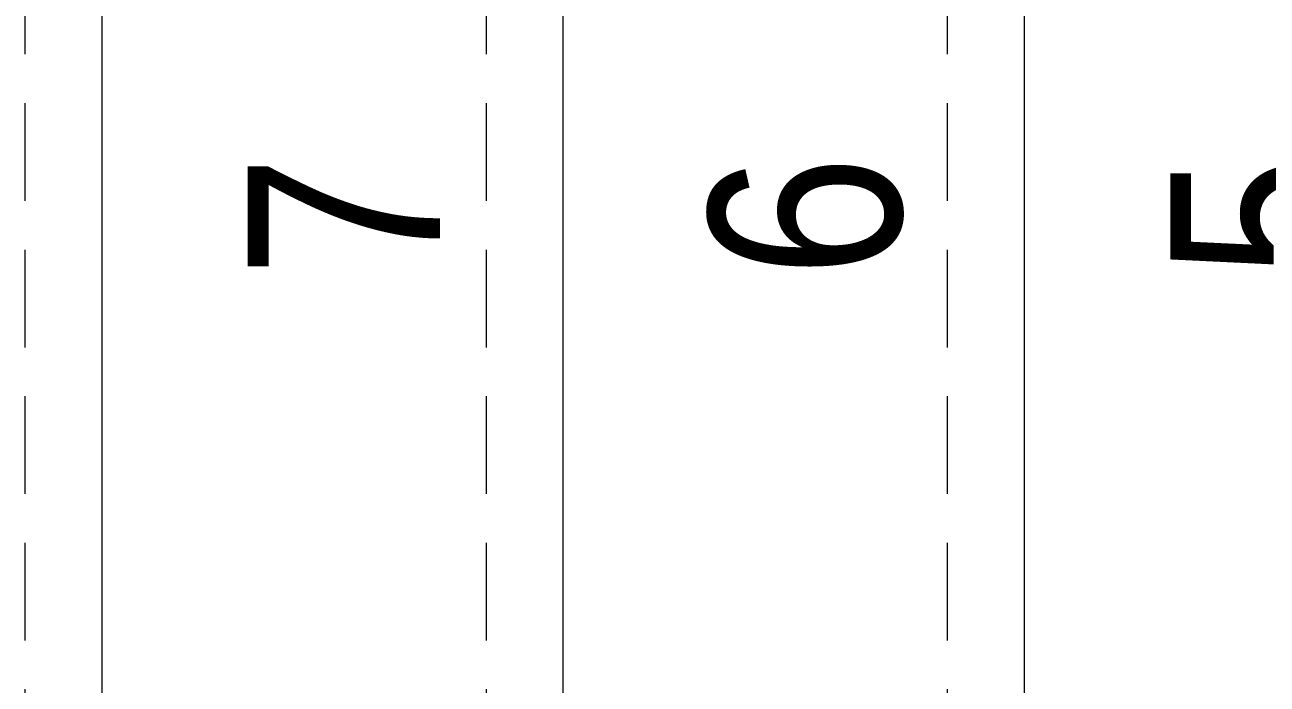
# Model space of a CAD drawing. Header units: centimetres. Extents: x 405464 to 563355, y 50011 to 66875.
# Drawn here: x 517516.6 to 517597.4, y 52273 to 52315.9 of the extents above; entities that cross this region are included whole.
import ezdxf
from ezdxf.enums import TextEntityAlignment as Align

# ---------------------------------------------------------------- set-up
doc = ezdxf.new("R2010")
doc.units = ezdxf.units.CM
doc.linetypes.add('HIDDEN', pattern=[9.525, 6.35, -3.175])
doc.layers.get('0').update_dxf_attribs({"lineweight": 9})
for name, color, linetype, lineweight in [('0-KRCN-MİMARİ-220526', 8, 'Continuous', 9), ('A_Pencere Doğrama-Ex', 140, 'Continuous', 15), ('M00_Mahal_No$0$MH_Alan', 51, 'Continuous', 9), ('MR_Basamak', 111, 'Continuous', 20), ('Y_Hidden_[Gizli]', 9, 'HIDDEN', 9)]:
    doc.layers.add(name, color=color, linetype=linetype, lineweight=lineweight)
doc.layers.add('M00$0$YZ_Notlar', color=7, linetype='Continuous', lineweight=9, true_color=0xe63900)
doc.styles.add('M00$0$Ince_ITL', font='swissci.ttf')
doc.styles.add('M00_Mahal_No$0$Kalin01', font='swissk.ttf')
doc.styles.add('M00_Mahal_No$0$Normal', font='swiss.ttf')
doc.styles.add('MAHAL', font='swissc.ttf')

# ---------------------------------------------------------------- blocks, each defined once
blk = doc.blocks.new('1_etap')
at = {"layer": 'MR_Basamak', "color": 8}
for p, q in [((633.365, 12), (633.365, -133)), ((663.365, 12), (663.365, -133)), ((693.365, 12), (693.365, -133))]:
    blk.add_line(p, q, dxfattribs=at)
at = {"layer": 'Y_Hidden_[Gizli]', "color": 8}
for p, q in [((628.365, 20), (628.365, -130)), ((658.365, 20), (658.365, -130)), ((688.365, 20), (688.365, -130))]:
    blk.add_line(p, q, dxfattribs=at)
at = {"color": 8, "linetype": 'ByBlock', "lineweight": -2}
for tag, height, style, p in [('MAHALNO', 15.68, 'M00_Mahal_No$0$Kalin01', (-1403.518, 5182.999, -22.72)), ('MAHALADI', 25.088, 'M00_Mahal_No$0$Normal', (-1403.518, 5151.639, -22.72)), ('MAHALNO', 9.8, 'M00_Mahal_No$0$Kalin01', (-1049.836, 5038.219)), ('MAHALADI', 15.68, 'M00_Mahal_No$0$Normal', (-1049.836, 5018.619)), ('MAHALNO', 19.6, 'M00_Mahal_No$0$Kalin01', (585.191, 4515.867)), ('MAHALADI', 31.36, 'M00_Mahal_No$0$Normal', (585.191, 4476.667)), ('MAHALNO', 19.6, 'M00_Mahal_No$0$Kalin01', (543.648, 3917.935)), ('MAHALADI', 31.36, 'M00_Mahal_No$0$Normal', (543.648, 3878.735)), ('MAHALNO', 19.6, 'M00_Mahal_No$0$Kalin01', (175.42, 3438.172)), ('MAHALADI', 31.36, 'M00_Mahal_No$0$Normal', (175.42, 3398.972)), ('MAHALNO', 15.68, 'M00_Mahal_No$0$Kalin01', (662.5, 3278.679)), ('MAHALADI', 25.088, 'M00_Mahal_No$0$Normal', (662.5, 3247.319)), ('MAHALNO', 9.8, 'M00_Mahal_No$0$Kalin01', (928.42, 2524.929)), ('MAHALADI', 15.68, 'M00_Mahal_No$0$Normal', (928.42, 2505.329)), ('MAHALNO', 19.6, 'M00_Mahal_No$0$Kalin01', (683.014, 1295.866)), ('MAHALADI', 31.36, 'M00_Mahal_No$0$Normal', (683.014, 1256.666))]:
    blk.add_attdef(tag, text='', height=height, dxfattribs=dict(at, style=style)).set_placement(p, align=Align.MIDDLE_CENTER)
at = {"layer": 'A_Pencere Doğrama-Ex', "color": 8, "style": 'MAHAL'}
for p in [(163.408, 4608.463), (585.696, 4362.453), (584.071, 3781.103), (404.743, 3207.042), (477.619, 2356.773), (647.127, 1093.283), (160.829, 91.106)]:
    blk.add_attdef('KOT', p, '', height=10, dxfattribs=at)
at = {"layer": 'M00$0$YZ_Notlar', "color": 8, "style": 'M00$0$Ince_ITL'}
for s, p in [('7', (655.365, -19.92)), ('6', (685.365, -19.92)), ('5', (715.365, -19.92))]:
    blk.add_text(s, height=12.5, rotation=90, dxfattribs=at).set_placement(p)
at = {"layer": 'M00_Mahal_No$0$MH_Alan', "color": 8, "style": 'M00_Mahal_No$0$Normal'}
for height, p in [(25.088, (-1403.518, 5114.007, -22.72)), (15.68, (-1049.836, 4995.099)), (31.36, (585.191, 4429.627)), (31.36, (543.648, 3831.695)), (31.36, (175.42, 3351.932)), (25.088, (662.5, 3209.687)), (15.68, (928.42, 2481.809)), (31.36, (683.014, 1209.626))]:
    blk.add_attdef('ALAN', text='', height=height, dxfattribs=at).set_placement(p, align=Align.MIDDLE_CENTER)
blk = doc.blocks.new('A$C9e52caec')
at = {"color": 8}
blk.add_blockref('1_etap', (12530, 57), dxfattribs=at)

msp = doc.modelspace()

# ---------------------------------------------------------------- block references
at = {"layer": '0-KRCN-MİMARİ-220526', "rotation": 359.999999999997}
msp.add_blockref('A$C9e52caec', (504358.269, 52262.368, 73.999), dxfattribs=at)

doc.saveas('drawing.dxf')
